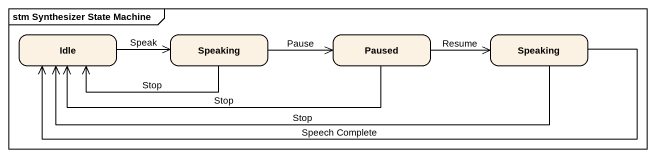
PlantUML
@startuml
mainframe stm Synthesizer State Machine
hide empty description
state Idle
state Speaking
state Paused
state "Speaking" as Speaking_2
Idle -right-> Speaking : Speak
Speaking -left-> Idle : Stop
Speaking -right-> Paused : Pause
Paused -left-> Idle : Stop
Paused -right-> Speaking_2 : Resume
Speaking_2 -left-> Idle : Speech Complete
Speaking_2 -left-> Idle : Stop
@enduml
